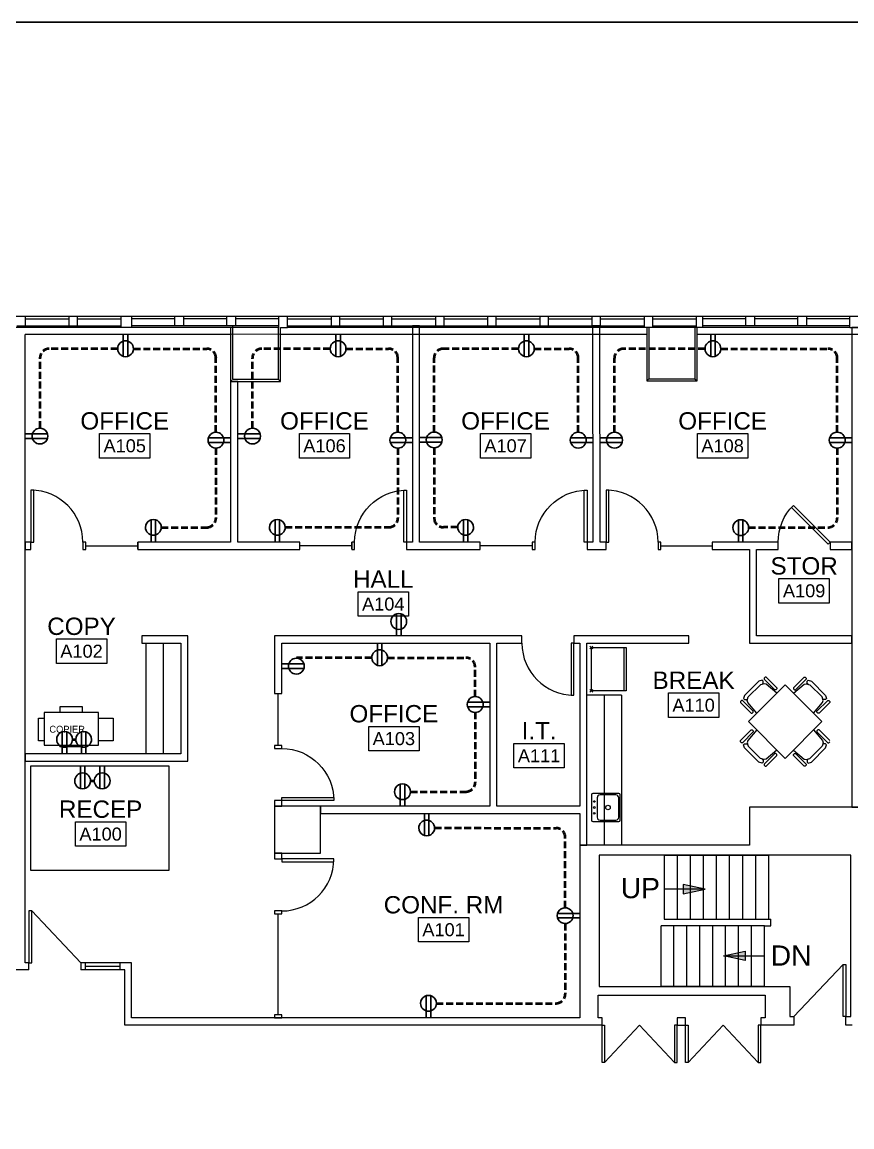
# Model space of a CAD drawing. Header units: inches. Extents: x 4293 to 10865, y -6935 to 441.
# Drawn here: x 9674 to 10249, y -6161 to -5396 of the extents above; entities that cross this region are included whole.
import ezdxf
from ezdxf.enums import TextEntityAlignment as Align

# ---------------------------------------------------------------- set-up
doc = ezdxf.new("R2010")
doc.units = ezdxf.units.IN
doc.header["$MEASUREMENT"] = 0
doc.header["$PDMODE"] = 3
doc.linetypes.add('Hidden', pattern=[6.859843, 4.8, -2.059843])
doc.layers.get('Defpoints').update_dxf_attribs({"color": 104})
for name, color, linetype, lineweight in [('ARCH-BLOCK', 8, 'Continuous', 0), ('E-POWR-CONDUIT', 6, 'Hidden', 40), ('E-POWR-RECEPTACLES', 54, 'Continuous', 25)]:
    doc.layers.add(name, color=color, linetype=linetype, lineweight=lineweight)
doc.styles.add('DB', font='arial.ttf')
doc.styles.add('LT Text', font='arial.ttf')
doc.styles.add('SIGNAGE', font='x-hand1f.shx', dxfattribs={"height": 9})

# ---------------------------------------------------------------- blocks, each defined once
blk = doc.blocks.new('fp')
at = {"layer": 'ARCH-BLOCK'}
for p, q in [((11420.95, 3901.76), (9726.97, 3901.76)), ((11420.95, 3901.76), (9726.97, 3901.76)), ((10552.67, 3895.28), (10558.67, 3895.28)), ((10558.67, 3895.28), (10558.67, 3901.76)), ((10558.67, 3900.08), (10588.67, 3900.08)), ((10558.67, 3895.28), (10588.67, 3895.28)), ((10588.67, 3901.76), (10588.67, 3895.28)), ((10588.67, 3895.28), (10594.67, 3895.28)), ((10594.67, 3895.28), (10594.67, 3901.76)), ((10594.67, 3900.08), (10624.67, 3900.08)), ((10594.67, 3895.28), (10624.67, 3895.28)), ((10624.67, 3901.76), (10624.67, 3894.08)), ((10632.15, 3901.76), (10632.15, 3894.08)), ((10662.15, 3900.08), (10632.15, 3900.08)), ((10662.15, 3895.28), (10632.15, 3895.28)), ((10662.15, 3895.28), (10662.15, 3901.76)), ((10668.15, 3895.28), (10662.15, 3895.28)), ((10668.15, 3901.76), (10668.15, 3895.28)), ((10698.15, 3900.08), (10668.15, 3900.08)), ((10698.15, 3895.28), (10668.15, 3895.28)), ((10698.15, 3895.28), (10698.15, 3901.76)), ((10704.15, 3895.28), (10698.15, 3895.28)), ((10702.15, 3895.28), (10702.15, 3858.21)), ((10704.15, 3901.76), (10704.15, 3895.28)), ((10734.15, 3900.08), (10704.15, 3900.08)), ((10734.15, 3895.28), (10704.15, 3895.28)), ((10734.15, 3894.08), (10734.15, 3901.76)), ((10740.15, 3894.08), (10740.15, 3901.76)), ((10740.15, 3900.08), (10770.28, 3900.08)), ((10740.15, 3895.28), (10770.28, 3895.28)), ((10770.28, 3901.76), (10770.28, 3895.28)), ((10770.28, 3895.28), (10776.28, 3895.28)), ((10776.28, 3895.28), (10776.28, 3901.76)), ((10776.28, 3900.08), (10806.41, 3900.08)), ((10776.28, 3895.28), (10806.41, 3895.28)), ((10806.41, 3901.76), (10806.41, 3895.28)), ((10806.41, 3895.28), (10812.41, 3895.28)), ((10812.41, 3895.28), (10812.41, 3901.76)), ((10812.41, 3900.08), (10842.54, 3900.08)), ((10812.41, 3895.28), (10842.54, 3895.28)), ((10831.64, 3895.28), (10826.64, 3895.28)), ((10826.64, 3895.28), (10826.64, 3745.44)), ((10831.64, 3745.44), (10831.64, 3895.28)), ((10842.54, 3901.76), (10842.54, 3895.28)), ((10842.54, 3895.28), (10848.54, 3895.28)), ((10848.54, 3895.28), (10848.54, 3901.76)), ((10848.54, 3900.08), (10878.68, 3900.08)), ((10848.54, 3895.28), (10878.68, 3895.28)), ((10878.68, 3901.76), (10878.68, 3895.28)), ((10878.68, 3895.28), (10884.68, 3895.28)), ((10884.68, 3895.28), (10884.68, 3901.76)), ((10884.68, 3900.08), (10914.81, 3900.08)), ((10884.68, 3895.28), (10914.81, 3895.28)), ((10914.81, 3901.76), (10914.81, 3895.28)), ((10914.81, 3895.28), (10920.81, 3895.28)), ((10920.81, 3895.28), (10920.81, 3901.76)), ((10920.81, 3900.08), (10950.94, 3900.08)), ((10920.81, 3895.28), (10950.94, 3895.28)), ((10950.94, 3901.76), (10950.94, 3895.28)), ((10950.94, 3895.28), (10956.94, 3895.28)), ((10956.44, 3895.29), (10951.44, 3895.28)), ((10951.44, 3895.28), (10951.64, 3745.44)), ((10956.64, 3745.44), (10956.44, 3895.29)), ((10956.94, 3895.28), (10956.94, 3901.76)), ((10956.94, 3900.08), (10987.05, 3900.08)), ((10956.94, 3895.28), (10987.05, 3895.28)), ((10987.05, 3901.76), (10987.05, 3894.08)), ((10993.05, 3894.08), (10993.05, 3901.76)), ((10993.05, 3900.08), (11023.17, 3900.08)), ((10993.05, 3895.28), (11023.17, 3895.28)), ((11023.17, 3901.76), (11023.17, 3894.08)), ((11027.51, 3901.76), (11027.51, 3894.08)), ((11057.51, 3900.08), (11027.51, 3900.08)), ((11057.51, 3895.28), (11027.51, 3895.28)), ((11057.51, 3895.28), (11057.51, 3901.76)), ((11063.51, 3895.28), (11057.51, 3895.28)), ((11063.51, 3901.76), (11063.51, 3895.28)), ((11093.51, 3900.08), (11063.51, 3900.08)), ((11093.51, 3895.28), (11063.51, 3895.28)), ((11093.51, 3895.28), (11093.51, 3901.76)), ((11099.51, 3895.28), (11093.51, 3895.28)), ((11099.51, 3901.76), (11099.51, 3895.28)), ((11129.51, 3900.08), (11099.51, 3900.08)), ((11129.51, 3895.28), (11099.51, 3895.28)), ((11129.51, 3894.08), (11129.51, 3901.76)), ((10624.67, 3894.08), (10450.67, 3894.08)), ((10558.47, 3889.44), (10700.65, 3889.44)), ((10558.47, 3454.08), (10558.47, 3889.3)), ((10632.15, 3894.08), (10624.67, 3894.08)), ((10734.15, 3894.08), (10632.15, 3894.08)), ((10700.65, 3894.08), (10700.65, 3856.71)), ((10700.65, 3889.44), (10700.65, 3856.71)), ((10735.19, 3889.33), (10700.65, 3889.44)), ((10733.69, 3893.71), (10733.69, 3858.21)), ((10735.19, 3856.71), (10735.19, 3894.08)), ((10735.19, 3894.08), (10740.15, 3894.08)), ((10735.19, 3889.44), (10988.94, 3889.44)), ((10735.19, 3856.71), (10735.19, 3889.33)), ((11129.51, 3894.08), (10740.15, 3894.08)), ((10988.94, 3894.08), (10988.94, 3857.09)), ((10990.44, 3894.08), (10990.44, 3858.59)), ((11022.22, 3894.08), (11022.22, 3858.59)), ((11023.72, 3857.09), (11023.72, 3894.08)), ((11023.72, 3889.44), (11275.66, 3889.44)), ((11129.51, 3894.08), (11135.51, 3894.08)), ((11130.88, 3894.08), (11130.88, 3755.45)), ((11135.88, 3894.08), (11130.88, 3894.08)), ((11130.88, 3894.08), (11130.88, 3648)), ((10701.65, 3857.71), (10700.65, 3856.71)), ((10700.65, 3856.71), (10735.19, 3856.71)), ((10705.65, 3856.71), (10700.65, 3856.71)), ((10700.65, 3856.71), (10700.65, 3745.44)), ((10700.65, 3856.71), (10735.19, 3856.71)), ((10702.15, 3858.21), (10733.69, 3858.21)), ((10705.65, 3745.44), (10705.65, 3856.71)), ((10733.69, 3858.21), (10735.19, 3856.71)), ((10990.44, 3858.59), (10988.94, 3857.09)), ((10988.94, 3857.09), (11023.72, 3857.09)), ((10990.44, 3858.59), (11022.22, 3858.59)), ((11022.22, 3858.59), (11023.72, 3857.09)), ((10610.02, 3803.7), (10610.02, 3820.65)), ((10610.02, 3820.65), (10644.84, 3820.65)), ((10644.84, 3820.65), (10644.84, 3803.7)), ((10748.34, 3803.7), (10748.34, 3820.65)), ((10748.34, 3820.65), (10783.17, 3820.65)), ((10783.17, 3820.65), (10783.17, 3803.7)), ((10873.74, 3803.7), (10873.74, 3820.65)), ((10873.74, 3820.65), (10908.57, 3820.65)), ((10908.57, 3820.65), (10908.57, 3803.7)), ((11024.04, 3803.7), (11024.04, 3820.65)), ((11024.04, 3820.65), (11058.86, 3820.65)), ((11058.86, 3820.65), (11058.86, 3803.7)), ((10644.84, 3803.7), (10610.02, 3803.7)), ((10783.17, 3803.7), (10748.34, 3803.7)), ((10908.57, 3803.7), (10873.74, 3803.7)), ((11058.86, 3803.7), (11024.04, 3803.7)), ((10564.47, 3781.44), (10562.47, 3781.44)), ((10562.47, 3781.44), (10562.47, 3745.44)), ((10564.47, 3745.44), (10564.47, 3781.44)), ((10820.64, 3745.44), (10820.64, 3781.44)), ((10820.64, 3781.44), (10822.64, 3781.44)), ((10822.64, 3781.44), (10822.64, 3745.44)), ((10945.64, 3745.44), (10945.64, 3781.44)), ((10945.64, 3781.44), (10947.64, 3781.44)), ((10947.64, 3781.44), (10947.64, 3745.44)), ((10962.75, 3781.44), (10960.75, 3781.44)), ((10960.75, 3781.44), (10960.75, 3745.44)), ((10962.75, 3745.44), (10962.75, 3781.44)), ((11089.06, 3769.48), (11090.47, 3770.89)), ((11114.51, 3744.02), (11089.06, 3769.48)), ((11090.47, 3770.89), (11115.93, 3745.44)), ((10562.47, 3745.44), (10558.47, 3745.44)), ((10558.47, 3745.44), (10558.47, 3740.44)), ((10562.47, 3740.44), (10562.47, 3745.44)), ((10562.47, 3745.44), (10564.47, 3745.44)), ((10600.47, 3745.44), (10598.47, 3745.44)), ((10598.47, 3745.44), (10598.47, 3740.44)), ((10600.47, 3740.44), (10600.47, 3745.44)), ((10600.47, 3740.48), (10600.47, 3745.44)), ((10600.47, 3742.96), (10636.47, 3742.96)), ((10700.65, 3745.44), (10636.47, 3745.44)), ((10636.47, 3745.44), (10636.47, 3740.44)), ((10636.47, 3740.48), (10636.47, 3745.44)), ((10748.64, 3745.44), (10705.65, 3745.44)), ((10748.64, 3740.44), (10748.64, 3745.44)), ((10748.64, 3740.48), (10748.64, 3745.44)), ((10784.64, 3742.94), (10748.64, 3742.94)), ((10786.64, 3745.44), (10784.64, 3745.44)), ((10784.64, 3745.44), (10784.64, 3740.44)), ((10784.64, 3740.48), (10784.64, 3745.44)), ((10786.64, 3740.44), (10786.64, 3745.44)), ((10822.64, 3745.44), (10820.64, 3745.44)), ((10826.64, 3745.44), (10822.64, 3745.44)), ((10822.64, 3745.44), (10822.64, 3740.44)), ((10873.64, 3745.44), (10831.64, 3745.44)), ((10873.64, 3740.44), (10873.64, 3745.44)), ((10873.64, 3740.48), (10873.64, 3745.44)), ((10909.64, 3742.94), (10873.64, 3742.94)), ((10911.64, 3745.44), (10909.64, 3745.44)), ((10909.64, 3745.44), (10909.64, 3740.44)), ((10911.64, 3740.44), (10911.64, 3745.44)), ((10947.64, 3745.44), (10945.64, 3745.44)), ((10951.64, 3745.44), (10947.64, 3745.44)), ((10947.64, 3745.44), (10947.64, 3740.44)), ((10960.75, 3745.44), (10956.64, 3745.44)), ((10960.75, 3740.44), (10960.75, 3745.44)), ((10960.75, 3745.44), (10962.75, 3745.44)), ((10998.78, 3745.44), (10996.75, 3745.44)), ((10996.75, 3745.44), (10996.75, 3740.44)), ((10998.78, 3740.44), (10998.78, 3745.44)), ((10998.78, 3742.94), (11034.14, 3742.94)), ((11062.47, 3745.44), (11034.14, 3745.44)), ((11034.14, 3745.44), (11034.14, 3740.44)), ((11079.93, 3745.44), (11062.47, 3745.44)), ((11079.93, 3740.44), (11079.93, 3745.44)), ((11115.93, 3745.44), (11114.51, 3744.02)), ((11130.88, 3745.44), (11115.93, 3745.44)), ((11115.93, 3745.44), (11115.93, 3740.44)), ((11130.88, 3740.44), (11130.88, 3745.44)), ((10558.47, 3740.44), (10562.47, 3740.44)), ((10598.47, 3740.44), (10600.47, 3740.44)), ((10636.47, 3740.44), (10703.15, 3740.44)), ((10703.15, 3740.44), (10748.64, 3740.44)), ((10784.64, 3740.44), (10786.64, 3740.44)), ((10822.64, 3740.44), (10829.14, 3740.44)), ((10829.14, 3740.44), (10873.64, 3740.44)), ((10909.64, 3740.44), (10911.64, 3740.44)), ((10947.64, 3740.44), (10954.14, 3740.44)), ((10954.14, 3740.44), (10960.75, 3740.44)), ((10996.75, 3740.44), (10998.78, 3740.44)), ((11034.14, 3740.44), (11059.97, 3740.44)), ((11059.97, 3740.44), (11059.97, 3675.44)), ((11064.97, 3680.44), (11064.97, 3740.44)), ((11064.97, 3740.44), (11079.93, 3740.44)), ((11115.93, 3740.44), (11130.88, 3740.44)), ((11080.49, 3703.26), (11080.49, 3720.22)), ((11080.49, 3720.22), (11115.32, 3720.22)), ((11115.32, 3720.22), (11115.32, 3703.26)), ((10789.05, 3694.12), (10789.05, 3711.07)), ((10789.05, 3711.07), (10823.88, 3711.07)), ((10823.88, 3711.07), (10823.88, 3694.12)), ((11115.32, 3703.26), (11080.49, 3703.26)), ((10823.88, 3694.12), (10789.05, 3694.12)), ((10671.2, 3680.44), (10639.2, 3680.44)), ((10639.2, 3680.44), (10639.2, 3675.44)), ((10671.2, 3593.81), (10671.2, 3680.44)), ((10885.2, 3680.44), (10731.2, 3680.44)), ((10731.2, 3680.44), (10731.2, 3640.53)), ((10902.5, 3680.44), (10885.2, 3680.44)), ((10902.5, 3675.44), (10902.5, 3680.44)), ((10947.5, 3680.44), (10938.5, 3680.44)), ((10938.5, 3680.44), (10938.5, 3675.44)), ((11017.97, 3680.44), (10947.5, 3680.44)), ((11017.97, 3675.44), (11017.97, 3680.44)), ((11130.88, 3680.44), (11064.97, 3680.44)), ((11130.88, 3675.44), (11130.88, 3680.44)), ((10580.1, 3661.43), (10580.1, 3678.39)), ((10580.1, 3678.39), (10614.93, 3678.39)), ((10614.93, 3678.39), (10614.93, 3661.43)), ((10639.2, 3675.44), (10666.2, 3675.44)), ((10642.2, 3598.81), (10642.2, 3675.44)), ((10654.2, 3598.81), (10654.2, 3675.44)), ((10666.2, 3675.44), (10666.2, 3598.81)), ((10736.2, 3675.44), (10880.2, 3675.44)), ((10736.2, 3640.53), (10736.2, 3675.44)), ((10880.2, 3675.44), (10880.2, 3562.53)), ((10885.2, 3675.44), (10902.5, 3675.44)), ((10885.2, 3562.53), (10885.2, 3675.44)), ((10938.5, 3675.44), (10936.5, 3675.44)), ((10936.5, 3675.44), (10936.5, 3639.44)), ((10938.5, 3675.44), (10942.5, 3675.44)), ((10938.5, 3639.44), (10938.5, 3675.44)), ((10942.5, 3675.44), (10942.5, 3562.53)), ((10947.5, 3675.44), (11017.97, 3675.44)), ((10947.5, 3562.53), (10947.5, 3675.44)), ((11059.97, 3675.44), (11130.88, 3675.44)), ((10950.55, 3672.47), (10974.55, 3672.47)), ((10950.55, 3642.47), (10950.55, 3672.47)), ((10973.35, 3642.47), (10973.35, 3672.47)), ((10974.55, 3672.47), (10974.55, 3642.47)), ((10614.93, 3661.43), (10580.1, 3661.43)), ((11068.73, 3649.89), (11066.61, 3649.19)), ((11069.44, 3649.19), (11068.73, 3649.89)), ((11070.86, 3652.01), (11070.15, 3651.31)), ((11070.15, 3651.31), (11070.15, 3650.6)), ((11077.57, 3643.18), (11070.15, 3650.6)), ((11071.56, 3652.02), (11070.86, 3652.01)), ((11071.56, 3652.01), (11078.99, 3644.59)), ((11097.95, 3652.01), (11090.52, 3644.59)), ((11091.94, 3643.18), (11099.36, 3650.6)), ((11097.95, 3652.02), (11098.65, 3652.01)), ((11098.65, 3652.01), (11099.36, 3651.31)), ((11099.36, 3651.31), (11099.36, 3650.6)), ((11100.07, 3649.19), (11100.78, 3649.89)), ((11100.78, 3649.89), (11102.9, 3649.19)), ((10974.55, 3642.47), (10950.55, 3642.47)), ((11066.61, 3649.19), (11056.71, 3639.29)), ((11067.67, 3646.71), (11059.19, 3638.23)), ((11084.75, 3646.6), (11059.3, 3621.15)), ((11070.15, 3647.42), (11067.67, 3646.71)), ((11068.73, 3647.06), (11069.44, 3647.77)), ((11069.44, 3647.77), (11069.44, 3649.19)), ((11071.56, 3647.06), (11070.15, 3647.42)), ((11079.01, 3640.86), (11071.56, 3647.06)), ((11078.28, 3643.17), (11077.57, 3643.18)), ((11078.99, 3643.88), (11078.28, 3643.17)), ((11078.99, 3644.59), (11078.99, 3643.88)), ((11110.21, 3621.15), (11084.75, 3646.6)), ((11090.5, 3640.86), (11097.95, 3647.06)), ((11090.52, 3644.59), (11090.52, 3643.88)), ((11090.52, 3643.88), (11091.23, 3643.17)), ((11091.23, 3643.17), (11091.94, 3643.18)), ((11097.95, 3647.06), (11099.36, 3647.42)), ((11099.36, 3647.42), (11101.84, 3646.71)), ((11100.07, 3647.77), (11100.07, 3649.19)), ((11100.78, 3647.06), (11100.07, 3647.77)), ((11101.84, 3646.71), (11110.32, 3638.23)), ((11102.9, 3649.19), (11112.8, 3639.29)), ((11130.88, 3648), (11130.88, 3561.92)), ((10731.2, 3640.53), (10736.2, 3640.53)), ((10733.7, 3604.53), (10733.7, 3640.53)), ((10936.5, 3639.44), (10938.5, 3639.44)), ((10971.5, 3639.44), (10947.5, 3639.44)), ((10959.5, 3639.44), (10959.5, 3535.58)), ((10971.5, 3639.44), (10971.5, 3535.58)), ((11003.96, 3624.07), (11003.96, 3641.02)), ((11003.96, 3641.02), (11038.78, 3641.02)), ((11038.78, 3641.02), (11038.78, 3624.07)), ((11054.59, 3635.75), (11053.88, 3635.04)), ((11053.88, 3635.04), (11053.88, 3634.34)), ((11055.3, 3635.75), (11054.59, 3635.75)), ((11055.3, 3635.75), (11062.72, 3628.33)), ((11056.71, 3639.29), (11056.01, 3637.17)), ((11056.01, 3637.17), (11056.71, 3636.46)), ((11056.71, 3636.46), (11058.13, 3636.46)), ((11058.13, 3636.46), (11058.83, 3637.17)), ((11058.48, 3635.75), (11059.19, 3638.23)), ((11058.83, 3634.34), (11058.48, 3635.75)), ((11114.21, 3635.75), (11106.79, 3628.33)), ((11111.03, 3635.75), (11110.32, 3638.23)), ((11111.38, 3636.46), (11110.68, 3637.17)), ((11110.68, 3634.34), (11111.03, 3635.75)), ((11112.8, 3636.46), (11111.38, 3636.46)), ((11112.8, 3639.29), (11113.5, 3637.17)), ((11113.5, 3637.17), (11112.8, 3636.46)), ((11114.21, 3635.75), (11114.92, 3635.75)), ((11114.92, 3635.75), (11115.63, 3635.04)), ((11115.63, 3635.04), (11115.63, 3634.34)), ((10609.16, 3627.47), (10571.56, 3627.47)), ((10571.56, 3627.47), (10571.56, 3604.73)), ((10582.53, 3631.39), (10582.53, 3627.47)), ((10598.2, 3631.39), (10582.53, 3631.39)), ((10598.2, 3627.47), (10598.2, 3631.39)), ((10609.16, 3604.73), (10609.16, 3627.47)), ((11061.31, 3626.91), (11053.88, 3634.34)), ((11065.04, 3626.89), (11058.83, 3634.34)), ((11061.31, 3626.91), (11062.02, 3626.91)), ((11062.02, 3626.91), (11062.72, 3627.62)), ((11062.72, 3627.62), (11062.72, 3628.33)), ((11104.47, 3626.89), (11110.68, 3634.34)), ((11106.79, 3627.62), (11106.79, 3628.33)), ((11107.49, 3626.91), (11106.79, 3627.62)), ((11108.2, 3626.91), (11107.49, 3626.91)), ((11108.2, 3626.91), (11115.63, 3634.34)), ((10567.64, 3623.55), (10571.56, 3623.55)), ((10567.64, 3607.87), (10567.64, 3623.55)), ((10609.16, 3623.55), (10619.35, 3623.55)), ((10619.35, 3623.55), (10619.35, 3607.87)), ((11038.78, 3624.07), (11003.96, 3624.07)), ((11059.3, 3621.15), (11084.75, 3595.69)), ((11084.75, 3595.69), (11110.21, 3621.15)), ((10796.39, 3600.88), (10796.39, 3617.84)), ((10796.39, 3617.84), (10831.21, 3617.84)), ((10831.21, 3617.84), (10831.21, 3600.88)), ((11061.31, 3615.38), (11053.88, 3607.96)), ((11055.3, 3606.54), (11062.72, 3613.97)), ((11065.04, 3615.4), (11058.83, 3607.96)), ((11061.31, 3615.38), (11062.02, 3615.38)), ((11062.02, 3615.38), (11062.72, 3614.67)), ((11062.72, 3614.67), (11062.72, 3613.97)), ((11104.47, 3615.4), (11110.68, 3607.96)), ((11107.49, 3615.38), (11106.79, 3614.67)), ((11106.79, 3614.67), (11106.79, 3613.97)), ((11114.21, 3606.54), (11106.79, 3613.97)), ((11108.2, 3615.38), (11107.49, 3615.38)), ((11108.2, 3615.38), (11115.63, 3607.96)), ((10571.56, 3607.87), (10567.64, 3607.87)), ((10571.56, 3604.73), (10609.16, 3604.73)), ((10582.53, 3603.95), (10582.53, 3604.73)), ((10582.53, 3603.95), (10598.2, 3603.95)), ((10598.2, 3603.95), (10598.2, 3604.73)), ((10619.35, 3607.87), (10609.16, 3607.87)), ((10736.2, 3604.53), (10731.2, 3604.53)), ((10731.2, 3604.53), (10731.2, 3602.53)), ((10736.2, 3602.53), (10736.2, 3604.53)), ((10896.95, 3589.03), (10896.95, 3605.99)), ((10896.95, 3605.99), (10931.77, 3605.99)), ((10931.77, 3605.99), (10931.77, 3589.03)), ((11053.88, 3607.25), (11053.88, 3607.96)), ((11054.59, 3606.54), (11053.88, 3607.25)), ((11055.3, 3606.54), (11054.59, 3606.54)), ((11056.01, 3605.13), (11056.71, 3605.83)), ((11056.71, 3603.01), (11056.01, 3605.13)), ((11056.71, 3605.83), (11058.13, 3605.83)), ((11058.13, 3605.83), (11058.83, 3605.13)), ((11058.83, 3607.96), (11058.48, 3606.54)), ((11058.48, 3606.54), (11059.19, 3604.07)), ((11067.67, 3595.58), (11059.19, 3604.07)), ((11101.84, 3595.58), (11110.32, 3604.07)), ((11111.03, 3606.54), (11110.32, 3604.07)), ((11110.68, 3607.96), (11111.03, 3606.54)), ((11111.38, 3605.83), (11110.68, 3605.13)), ((11112.8, 3605.83), (11111.38, 3605.83)), ((11113.5, 3605.13), (11112.8, 3605.83)), ((11112.8, 3603.01), (11113.5, 3605.13)), ((11114.21, 3606.54), (11114.92, 3606.54)), ((11114.92, 3606.54), (11115.63, 3607.25)), ((10666.2, 3598.81), (10558.47, 3598.81)), ((10558.47, 3598.81), (10558.47, 3593.81)), ((10731.2, 3602.53), (10736.2, 3602.53)), ((10831.21, 3600.88), (10796.39, 3600.88)), ((11066.61, 3593.11), (11056.71, 3603.01)), ((11077.57, 3599.12), (11070.15, 3591.69)), ((11079.01, 3601.43), (11071.56, 3595.23)), ((11071.56, 3590.28), (11078.99, 3597.7)), ((11078.28, 3599.12), (11077.57, 3599.12)), ((11078.99, 3598.41), (11078.28, 3599.12)), ((11078.99, 3597.7), (11078.99, 3598.41)), ((11090.5, 3601.43), (11097.95, 3595.23)), ((11090.52, 3598.41), (11091.23, 3599.12)), ((11090.52, 3597.7), (11090.52, 3598.41)), ((11097.95, 3590.28), (11090.52, 3597.7)), ((11091.23, 3599.12), (11091.94, 3599.12)), ((11091.94, 3599.12), (11099.36, 3591.69)), ((11102.9, 3593.11), (11112.8, 3603.01)), ((10558.47, 3593.81), (10671.2, 3593.81)), ((10658.18, 3590.19), (10562.18, 3590.19)), ((10562.18, 3590.19), (10562.18, 3518.19)), ((10658.18, 3518.19), (10658.18, 3590.19)), ((10931.77, 3589.03), (10896.95, 3589.03)), ((11068.73, 3592.4), (11066.61, 3593.11)), ((11070.15, 3594.87), (11067.67, 3595.58)), ((11068.73, 3595.23), (11069.44, 3594.52)), ((11069.44, 3593.11), (11068.73, 3592.4)), ((11069.44, 3594.52), (11069.44, 3593.11)), ((11071.56, 3595.23), (11070.15, 3594.87)), ((11070.15, 3591.69), (11070.15, 3590.98)), ((11070.15, 3590.98), (11070.86, 3590.28)), ((11070.86, 3590.28), (11071.56, 3590.28)), ((11097.95, 3595.23), (11099.36, 3594.87)), ((11098.65, 3590.28), (11097.95, 3590.28)), ((11099.36, 3590.98), (11098.65, 3590.28)), ((11099.36, 3594.87), (11101.84, 3595.58)), ((11099.36, 3591.69), (11099.36, 3590.98)), ((11100.78, 3595.23), (11100.07, 3594.52)), ((11100.07, 3594.52), (11100.07, 3593.11)), ((11100.07, 3593.11), (11100.78, 3592.4)), ((11100.78, 3592.4), (11102.9, 3593.11)), ((10736.2, 3566.53), (10731.2, 3566.53)), ((10731.2, 3566.53), (10731.2, 3562.53)), ((10736.2, 3566.53), (10736.2, 3568.53)), ((10736.2, 3568.53), (10772.2, 3568.53)), ((10736.2, 3562.53), (10736.2, 3566.53)), ((10772.2, 3566.53), (10736.2, 3566.53)), ((10772.2, 3568.53), (10772.2, 3566.53)), ((10950.55, 3570.42), (10950.55, 3552.89)), ((10969.55, 3571.42), (10951.55, 3571.42)), ((10954.55, 3568.38), (10954.55, 3554.89)), ((10967.55, 3570.38), (10956.55, 3570.38)), ((10969.55, 3554.89), (10969.55, 3568.38)), ((10970.55, 3552.89), (10970.55, 3570.42)), ((10731.2, 3562.53), (10731.2, 3530.01)), ((10762.98, 3562.53), (10731.2, 3562.53)), ((10731.2, 3562.53), (10736.2, 3562.53)), ((10762.98, 3530.01), (10762.98, 3562.53)), ((10880.2, 3562.53), (10762.98, 3562.53)), ((10762.98, 3562.53), (10762.98, 3557.53)), ((10942.5, 3562.53), (10885.2, 3562.53)), ((10947.5, 3535.58), (10947.5, 3562.53)), ((11135.88, 3561.92), (11059.97, 3561.92)), ((11059.97, 3561.92), (11059.97, 3535.58)), ((11130.88, 3561.92), (11135.88, 3561.92)), ((10593.32, 3534.78), (10593.32, 3551.74)), ((10593.32, 3551.74), (10628.15, 3551.74)), ((10628.15, 3551.74), (10628.15, 3534.78)), ((10762.98, 3557.53), (10885.2, 3557.53)), ((10885.2, 3557.53), (10942.5, 3557.53)), ((10942.5, 3557.53), (10942.5, 3535.58)), ((10951.55, 3551.89), (10969.55, 3551.89)), ((10956.55, 3552.89), (10967.55, 3552.89)), ((10942.5, 3535.58), (10942.5, 3416)), ((11059.97, 3535.58), (10942.5, 3535.58)), ((10942.5, 3535.58), (10947.5, 3535.58)), ((10628.15, 3534.78), (10593.32, 3534.78)), ((10731.2, 3530.01), (10762.98, 3530.01)), ((10736.2, 3530.01), (10731.2, 3530.01)), ((10731.2, 3530.01), (10731.2, 3526.01)), ((10736.2, 3526.01), (10736.2, 3530.01)), ((11130.35, 3528.6), (10955.92, 3528.6)), ((10955.92, 3528.6), (10955.92, 3437.67)), ((11000.87, 3528.6), (11073.19, 3528.6)), ((11000.87, 3528.6), (11000.87, 3484.26)), ((11009.91, 3528.6), (11009.91, 3484.26)), ((11018.95, 3528.6), (11018.95, 3484.26)), ((11027.99, 3528.6), (11027.99, 3484.26)), ((11037.03, 3528.6), (11037.03, 3484.26)), ((11046.07, 3528.6), (11046.07, 3484.26)), ((11055.11, 3528.6), (11055.11, 3484.26)), ((11064.15, 3528.6), (11064.15, 3484.26)), ((11073.19, 3528.6), (11073.19, 3484.26)), ((11130.35, 3417), (11130.35, 3528.6)), ((10731.2, 3526.01), (10736.2, 3526.01)), ((10736.2, 3526.01), (10736.2, 3524.01)), ((10772.2, 3526.01), (10736.2, 3526.01)), ((10736.2, 3524.01), (10772.2, 3524.01)), ((10772.2, 3524.01), (10772.2, 3526.01)), ((10562.18, 3518.19), (10658.18, 3518.19)), ((11029.31, 3505.1), (11000.87, 3505.1)), ((11014.22, 3508.28), (11014.22, 3501.95)), ((11029.31, 3505.1), (11014.22, 3508.28)), ((11014.22, 3501.95), (11029.31, 3505.1)), ((10563.11, 3490.08), (10561.11, 3490.08)), ((10561.11, 3490.08), (10561.11, 3454.08)), ((10563.11, 3454.08), (10563.11, 3490.08)), ((10736.2, 3490.01), (10731.2, 3490.01)), ((10731.2, 3490.01), (10731.2, 3488.02)), ((10736.2, 3488.02), (10736.2, 3490.01)), ((10731.2, 3488.02), (10736.2, 3488.02)), ((10733.7, 3418), (10733.7, 3488.02)), ((10830.79, 3468.57), (10830.79, 3485.53)), ((10830.79, 3485.53), (10865.62, 3485.53)), ((10865.62, 3485.53), (10865.62, 3468.57)), ((11000.87, 3484.26), (11073.19, 3484.26)), ((11073.19, 3484.26), (11074.91, 3484.26)), ((11074.91, 3479.77), (11074.91, 3484.26)), ((11070.4, 3479.75), (10998.8, 3479.75)), ((10998.8, 3437.67), (10998.8, 3479.75)), ((11007.75, 3437.67), (11007.75, 3479.75)), ((11016.7, 3437.67), (11016.7, 3479.75)), ((11025.65, 3437.67), (11025.65, 3479.75)), ((11034.6, 3437.67), (11034.6, 3479.75)), ((11043.55, 3437.67), (11043.55, 3479.75)), ((11052.5, 3437.67), (11052.5, 3479.75)), ((11061.45, 3437.67), (11061.45, 3479.75)), ((11070.4, 3479.77), (11074.91, 3479.77)), ((11070.4, 3437.67), (11070.4, 3479.75)), ((10865.62, 3468.57), (10830.79, 3468.57)), ((11041.96, 3458.94), (11057.05, 3462.12)), ((11041.96, 3458.94), (11070.4, 3458.94)), ((11057.05, 3455.79), (11041.96, 3458.94)), ((11057.05, 3462.12), (11057.05, 3455.79)), ((10561.11, 3454.08), (10558.47, 3454.08)), ((10561.11, 3449.16), (10561.11, 3454.08)), ((10561.11, 3454.08), (10563.11, 3454.08)), ((10632.16, 3454.08), (10597.11, 3454.08)), ((10597.11, 3454.08), (10597.11, 3449.16)), ((10600.11, 3454.08), (10600.11, 3449.16)), ((10624.23, 3451.56), (10600.11, 3451.56)), ((10624.23, 3449.16), (10624.23, 3454.08)), ((10632.16, 3416), (10632.16, 3454.08)), ((11124.87, 3417), (11124.87, 3453)), ((11124.87, 3453), (11126.87, 3453)), ((11126.87, 3453), (11126.87, 3417)), ((10561.11, 3449.16), (10550.79, 3449.16)), ((10600.11, 3449.16), (10597.11, 3449.16)), ((10624.23, 3449.16), (10600.11, 3449.16)), ((10627.59, 3449.16), (10624.23, 3449.16)), ((10627.59, 3411), (10627.59, 3449.16)), ((10955.92, 3437.67), (11088.11, 3437.67)), ((11070.4, 3437.67), (10998.8, 3437.67)), ((11088.11, 3437.67), (11088.11, 3417)), ((10955.31, 3416), (10955.31, 3431.76)), ((10955.31, 3431.76), (11070.83, 3431.76)), ((11070.83, 3431.76), (11070.83, 3415.92)), ((10942.5, 3416), (10632.16, 3416)), ((10736.2, 3418), (10731.2, 3418)), ((10731.2, 3418), (10731.2, 3416)), ((10731.2, 3416), (10736.2, 3416)), ((10736.2, 3416), (10736.2, 3418)), ((10957.95, 3416), (10955.31, 3416)), ((10957.95, 3411), (10957.95, 3416)), ((11015.83, 3415.92), (11009.95, 3415.92)), ((11009.95, 3415.92), (11009.95, 3411)), ((11015.83, 3411), (11015.83, 3415.92)), ((11070.83, 3415.92), (11067.83, 3415.92)), ((11067.83, 3415.92), (11067.83, 3411)), ((11088.11, 3417), (11090.87, 3417)), ((11090.87, 3417), (11090.87, 3411)), ((11126.87, 3417), (11124.87, 3417)), ((11126.87, 3411), (11126.87, 3417)), ((11126.87, 3417), (11130.35, 3417)), ((10957.95, 3411), (10627.59, 3411)), ((10957.95, 3411), (10959.7, 3411)), ((10957.95, 3385), (10957.95, 3411)), ((10983.95, 3411), (10959.7, 3385)), ((10959.7, 3411), (10959.7, 3385)), ((10983.95, 3411), (11008.2, 3385)), ((11009.95, 3411), (11008.2, 3411)), ((11008.2, 3411), (11008.2, 3385)), ((11009.95, 3411), (11015.83, 3411)), ((11009.95, 3385), (11009.95, 3411)), ((11015.83, 3411), (11017.58, 3411)), ((11015.83, 3385), (11015.83, 3411)), ((11041.83, 3411), (11017.58, 3385)), ((11017.58, 3411), (11017.58, 3385)), ((11041.83, 3411), (11066.08, 3385)), ((11067.83, 3411), (11066.08, 3411)), ((11066.08, 3411), (11066.08, 3385)), ((11090.87, 3411), (11067.83, 3411)), ((11067.83, 3385), (11067.83, 3411)), ((11131.07, 3411), (11126.87, 3411)), ((10959.7, 3385), (10957.95, 3385)), ((11008.2, 3385), (11009.95, 3385)), ((11017.58, 3385), (11015.83, 3385)), ((11066.08, 3385), (11067.83, 3385))]:
    blk.add_line(p, q, dxfattribs=at)
at = {"layer": 'ARCH-BLOCK', "ltscale": 0.5}
for p, q in [((10597.11, 3454.08), (10563.11, 3490.08)), ((11090.87, 3417), (11124.87, 3453))]:
    blk.add_line(p, q, dxfattribs=at)
at = {"layer": 'ARCH-BLOCK'}
for centre, radius in [((10952.6, 3565.82), 0.568), ((10952.6, 3561.66), 0.603), ((10952.6, 3557.66), 0.568), ((10962.05, 3561.63), 1.54)]:
    blk.add_circle(centre, radius, dxfattribs=at)
for centre, radius, start, end in [((10562.47, 3745.44), 36, 0, 90), ((10960.75, 3745.44), 36, 0, 90), ((10938.5, 3675.44), 36, 180, 270), ((10951.55, 3570.42), 1, 90, 180), ((10956.55, 3568.38), 2, 90, 180), ((10967.55, 3568.38), 2, 360, 90), ((10969.55, 3570.42), 1, 0, 90), ((10951.55, 3552.89), 1, 180, 270), ((10956.55, 3554.89), 2, 180, 270), ((10967.55, 3554.89), 2, 270, 360), ((10969.55, 3552.89), 1, 270, 0), ((10736.2, 3526.01), 36, 270, 0)]:
    blk.add_arc(centre, radius, start, end, dxfattribs=at)
at = {"layer": 'ARCH-BLOCK', "extrusion": (0, 0, -1)}
for centre, start, end in [((-10822.64, 3745.44), 0, 90), ((-10947.64, 3745.44), 0, 90), ((-11115.93, 3745.44), 0, 45), ((-10736.2, 3566.53), 90, 180)]:
    blk.add_arc(centre, 36, start, end, dxfattribs=at)
at = {"layer": 'ARCH-BLOCK'}
for p in [(10950.55, 3672.47), (10950.55, 3642.47)]:
    blk.add_point(p, dxfattribs=at)
for points in [[(11014.22, 3501.95), (11014.22, 3508.28), (11029.31, 3505.1)], [(11057.05, 3455.79), (11057.05, 3462.12), (11041.96, 3458.94)]]:
    blk.add_solid(points, dxfattribs=at)
at = {"layer": 'ARCH-BLOCK', "style": 'DB'}
for s, p in [('OFFICE', (10627.43, 3823.43)), ('OFFICE', (10765.76, 3823.43)), ('OFFICE', (10891.16, 3823.43)), ('OFFICE', (11041.45, 3823.43)), ('STOR', (11097.91, 3723)), ('HALL', (10806.47, 3713.85)), ('COPY', (10597.52, 3681.17)), ('BREAK', (11021.37, 3643.8)), ('OFFICE', (10813.8, 3620.62)), ('I.T.', (10914.36, 3608.77)), ('RECEP', (10610.73, 3554.52)), ('CONF. RM', (10848.21, 3488.31))]:
    blk.add_text(s, height=12, dxfattribs=at).set_placement(p, align=Align.CENTER)
for s, p in [('A105', (10627.43, 3812.17)), ('A106', (10765.76, 3812.17)), ('A107', (10891.16, 3812.17)), ('A108', (11041.45, 3812.17)), ('A109', (11097.91, 3711.74)), ('A104', (10806.47, 3702.59)), ('A102', (10597.52, 3669.91)), ('A110', (11021.37, 3632.55)), ('A103', (10813.8, 3609.36)), ('A111', (10914.36, 3597.51)), ('A100', (10610.73, 3543.26)), ('A101', (10848.21, 3477.05))]:
    blk.add_text(s, height=9, dxfattribs=at).set_placement(p, align=Align.MIDDLE_CENTER)
at = {"layer": 'ARCH-BLOCK'}
for s, height, style, p in [('COPIER', 4.8, 'SIGNAGE', (10575.26, 3613.47)), ('UP', 14, 'LT Text', (10970.93, 3498.84)), ('DN', 14, 'LT Text', (11074.76, 3452.13))]:
    blk.add_text(s, height=height, dxfattribs=dict(at, style=style)).set_placement(p)
blk = doc.blocks.new('*U164')
for p, q in [((-1.79, 17.6), (-1.79, 0)), ((1.79, 17.6), (1.79, 0))]:
    blk.add_line(p, q)
blk.add_lwpolyline([(-6.27, 11.51, 1), (6.27, 11.51, 1.013368)], format="xyb", close=True)
blk = doc.blocks.new('*U165')
for p, q in [((-1.79, 17.6), (-1.79, 0)), ((1.79, 17.6), (1.79, 0))]:
    blk.add_line(p, q)
blk.add_lwpolyline([(-6.27, 11.51, 1), (6.27, 11.51, 1.013368)], format="xyb", close=True)
blk = doc.blocks.new('*U166')
for p, q in [((-1.79, 17.6), (-1.79, 0)), ((1.79, 17.6), (1.79, 0))]:
    blk.add_line(p, q)
blk.add_lwpolyline([(-6.27, 11.51, 1), (6.27, 11.51, 1.013368)], format="xyb", close=True)
blk = doc.blocks.new('*U167')
for p, q in [((-1.79, 17.6), (-1.79, 0)), ((1.79, 17.6), (1.79, 0))]:
    blk.add_line(p, q)
blk.add_lwpolyline([(-6.27, 11.51, 1), (6.27, 11.51, 1.013368)], format="xyb", close=True)
blk = doc.blocks.new('*U173')
for p, q in [((-1.79, 17.6), (-1.79, 0)), ((1.79, 17.6), (1.79, 0))]:
    blk.add_line(p, q)
blk.add_lwpolyline([(-6.27, 11.51, 1), (6.27, 11.51, 1.013368)], format="xyb", close=True)
blk = doc.blocks.new('*U174')
for p, q in [((-1.79, 17.6), (-1.79, 0)), ((1.79, 17.6), (1.79, 0))]:
    blk.add_line(p, q)
blk.add_lwpolyline([(-6.27, 11.51, 1), (6.27, 11.51, 1.013368)], format="xyb", close=True)
blk = doc.blocks.new('*U175')
for p, q in [((-1.79, 17.6), (-1.79, 0)), ((1.79, 17.6), (1.79, 0))]:
    blk.add_line(p, q)
blk.add_lwpolyline([(-6.27, 11.51, 1), (6.27, 11.51, 1.013368)], format="xyb", close=True)
blk = doc.blocks.new('*U176')
for p, q in [((-1.79, 17.6), (-1.79, 0)), ((1.79, 17.6), (1.79, 0))]:
    blk.add_line(p, q)
blk.add_lwpolyline([(-6.27, 11.51, 1), (6.27, 11.51, 1.013368)], format="xyb", close=True)

msp = doc.modelspace()

# ---------------------------------------------------------------- linework, layer by layer
at = {"layer": 'Defpoints'}
msp.add_lwpolyline([(8708.52, -5396.32), (10664.38, -5396.32), (10664.38, -6837.75), (8708.52, -6837.75)], close=True, dxfattribs=at)
at = {"layer": 'E-POWR-CONDUIT'}
for p, q in [((9740.07, -5622.49), (9692.68, -5622.49)), ((9750.99, -5622.49), (9801.77, -5622.49)), ((9887.25, -5622.56), (9839.8, -5622.56)), ((9898.17, -5622.49), (9927.68, -5622.49)), ((10017.66, -5622.49), (9965.59, -5622.49)), ((10028.58, -5622.49), (10052.66, -5622.49)), ((10146.81, -5622.56), (10090.49, -5622.56)), ((10157.73, -5622.49), (10231.93, -5622.49)), ((9686.29, -5677.57), (9686.29, -5628.89)), ((9808.16, -5680.37), (9808.16, -5628.89)), ((9833.4, -5677.57), (9833.4, -5628.96)), ((9934.08, -5680.37), (9934.08, -5628.89)), ((9959.19, -5680.21), (9959.19, -5628.89)), ((10059.06, -5680.37), (10059.06, -5628.89)), ((10084.1, -5680.37), (10084.1, -5628.96)), ((10238.32, -5680.37), (10238.32, -5628.89)), ((9808.16, -5691.29), (9808.16, -5739.87)), ((9934.15, -5691.29), (9934.15, -5739.8)), ((9959.26, -5691.13), (9959.26, -5739.8)), ((10238.32, -5691.29), (10238.32, -5739.87)), ((9770.25, -5746.26), (9801.77, -5746.26)), ((9856.08, -5746.19), (9927.76, -5746.19)), ((9975.56, -5746.19), (9965.66, -5746.19)), ((10176.99, -5746.26), (10231.93, -5746.26)), ((9916.04, -5836.56), (9863.82, -5836.56)), ((9863.82, -5836.56), (9863.82, -5836.9)), ((9926.96, -5836.56), (9981.24, -5836.56)), ((9987.64, -5863.46), (9987.64, -5842.96)), ((9987.71, -5874.38), (9987.71, -5922.89)), ((9708.76, -5893.08), (9711.05, -5893.08)), ((9721.26, -5921.81), (9723.91, -5921.81)), ((9942.79, -5929.28), (9981.32, -5929.28)), ((9959.53, -5954.4), (10043.62, -5954.49)), ((10050.01, -6009.68), (10050.01, -5960.89)), ((10050.01, -6020.6), (10050.01, -6069.49)), ((9960.78, -6075.88), (10043.61, -6075.88))]:
    msp.add_line(p, q, dxfattribs=at)
for centre, start, end in [((9692.68, -5628.89), 90, 180), ((9801.77, -5628.89), 0, 90), ((9839.8, -5628.96), 90, 180), ((9927.68, -5628.89), 0, 90), ((9965.59, -5628.89), 90, 180), ((10052.66, -5628.89), 0, 90), ((10090.49, -5628.96), 90, 180), ((10231.93, -5628.89), 0, 90), ((9801.77, -5739.87), 270, 0), ((9927.76, -5739.8), 270, 0), ((9965.66, -5739.8), 180, 270), ((10231.93, -5739.87), 270, 0), ((9981.24, -5842.96), 0, 90), ((9981.32, -5922.89), 270, 0), ((10043.61, -5960.89), 0, 89.93332), ((10043.61, -6069.49), 270, 0)]:
    msp.add_arc(centre, 6.4, start, end, dxfattribs=at)

# ---------------------------------------------------------------- block references
at = {"layer": 'ARCH-BLOCK'}
msp.add_blockref('fp', (-882.47, -9501.91), dxfattribs=at)
at = {"layer": 'E-POWR-RECEPTACLES', "lineweight": -3, "yscale": 0.8708079098164961, "zscale": 0.8708079098164961}
for name, p, xscale, rotation in [('*U164', (9745.53, -5612.47), 0.8708079098164961, 180), ('*U164', (9892.71, -5612.47), 0.8708079098164961, 180), ('*U164', (10023.12, -5612.47), 0.8708079098164961, 180), ('*U164', (10152.27, -5612.47), 0.8708079098164961, 180), ('*U166', (9676.2, -5683.03), -0.8708079098164961, 270.0000000000001), ('*U165', (9818.18, -5685.83), 0.8708079098164961, 89.99999999999997), ('*U166', (9823.38, -5683.03), -0.8708079098164961, 270.0000000000001), ('*U165', (9944.17, -5685.83), 0.8708079098164961, 89.99999999999997), ('*U166', (9949.17, -5685.67), -0.8708079098164961, 270.0000000000001), ('*U165', (10069.08, -5685.83), 0.8708079098164961, 89.99999999999997), ('*U166', (10074.08, -5685.83), -0.8708079098164961, 270.0000000000001), ('*U165', (10248.41, -5685.83), 0.8708079098164961, 89.99999999999997), ('*U173', (9921.5, -5826.47), 0.8708079098164961, 180), ('*U175', (9853.73, -5842.36), -0.8708079098164961, 270.0000000000001), ('*U174', (9997.73, -5868.92), 0.8708079098164961, 89.99999999999997), ('*U173', (9715.8, -5911.72), 0.8708079098164961, 180), ('*U173', (9729.37, -5911.72), 0.8708079098164961, 180), ('*U173', (9954.07, -5944.38), 0.8708079098164961, 180), ('*U174', (10060.03, -6015.14), 0.8708079098164961, 89.99999999999997)]:
    msp.add_blockref(name, p, dxfattribs=dict(at, xscale=xscale, rotation=rotation))
at = {"layer": 'E-POWR-RECEPTACLES', "lineweight": -3, "xscale": 0.8708079098164961, "yscale": 0.8708079098164961, "zscale": 0.8708079098164961}
for name, p in [('*U167', (9764.79, -5756.28)), ('*U167', (9850.62, -5756.28)), ('*U167', (9981.02, -5756.28)), ('*U167', (10171.53, -5756.47)), ('*U176', (9934.73, -5821.47)), ('*U173', (9703.3, -5903.1)), ('*U173', (9716.51, -5903.1)), ('*U176', (9937.32, -5939.38)), ('*U176', (9955.32, -6085.9))]:
    msp.add_blockref(name, p, dxfattribs=at)

doc.saveas('drawing.dxf')
